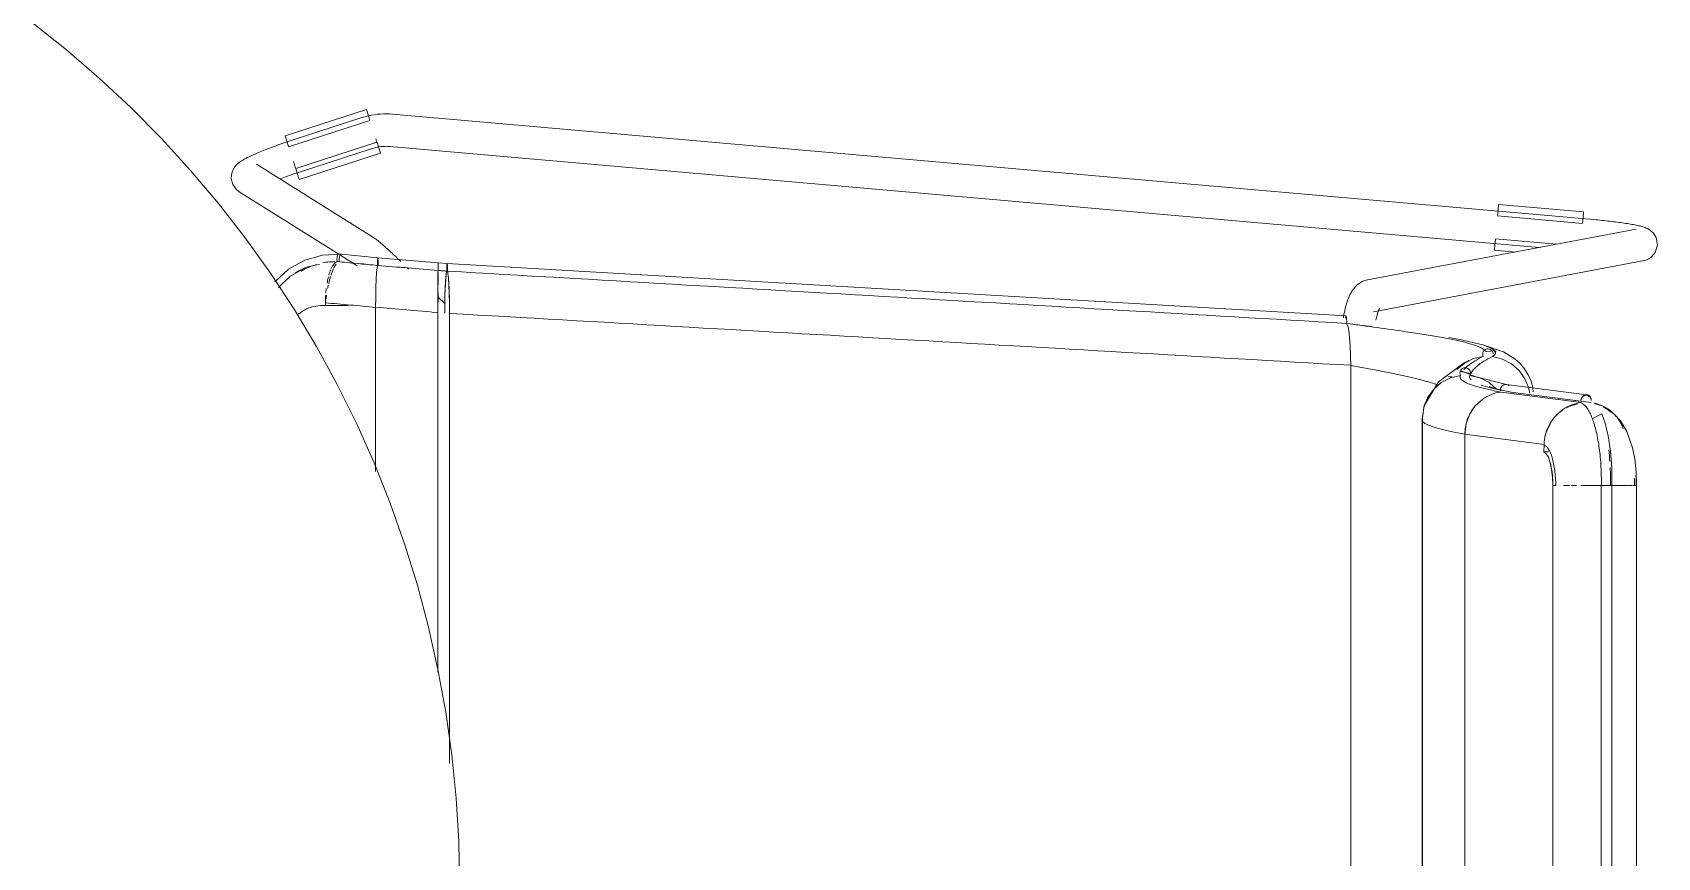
# Model space of a CAD drawing. Header units: millimetres. Extents: x 155927 to 317870, y -36033 to 97293.
# Drawn here: x 160394 to 160994, y 31218 to 31523 of the extents above; entities that cross this region are included whole.
import ezdxf

# ---------------------------------------------------------------- set-up
doc = ezdxf.new("R2010")
doc.units = ezdxf.units.MM
doc.header["$MEASUREMENT"] = 0
doc.layers.add('I-FURN', color=8, linetype='CONTINUOUS', lineweight=9)

msp = doc.modelspace()

# ---------------------------------------------------------------- linework, layer by layer
at = {"layer": 'I-FURN'}
for p, q in [((160406.17, 31516.33), (160393.64, 31526.28)), ((160418.3, 31505.89), (160406.17, 31516.33)), ((160430, 31494.98), (160418.3, 31505.89)), ((160441.25, 31483.61), (160430, 31494.98)), ((160486.91, 31484.61), (160516.92, 31494.3)), ((160517.52, 31491.93), (160516.42, 31491.65)), ((160516.92, 31494.3), (160517.55, 31492.35)), ((160518.64, 31492.17), (160517.52, 31491.93)), ((160517.55, 31492.35), (160518.18, 31490.38)), ((160519.77, 31492.37), (160518.64, 31492.17)), ((160520.9, 31492.52), (160519.77, 31492.37)), ((160522.04, 31492.62), (160520.9, 31492.52)), ((160523.18, 31492.68), (160522.04, 31492.62)), ((160524.32, 31492.7), (160523.18, 31492.68)), ((160525.46, 31492.67), (160524.32, 31492.7)), ((160526.6, 31492.59), (160525.46, 31492.67)), ((160969.92, 31453.64), (160526.6, 31492.59)), ((160488.21, 31480.57), (160518.22, 31490.26)), ((160515.28, 31491.3), (160488.46, 31482.59)), ((160515.32, 31491.32), (160515.28, 31491.3)), ((160516.42, 31491.65), (160515.32, 31491.32)), ((160452.03, 31471.79), (160441.25, 31483.61)), ((160479.54, 31479.42), (160480.2, 31479.67)), ((160480.2, 31479.67), (160480.86, 31479.92)), ((160480.86, 31479.92), (160481.54, 31480.18)), ((160481.54, 31480.18), (160482.23, 31480.43)), ((160482.23, 31480.43), (160482.93, 31480.69)), ((160482.93, 31480.69), (160483.63, 31480.94)), ((160483.63, 31480.94), (160484.35, 31481.2)), ((160484.35, 31481.2), (160485.07, 31481.45)), ((160485.07, 31481.45), (160485.8, 31481.7)), ((160485.8, 31481.7), (160486.53, 31481.95)), ((160486.53, 31481.95), (160487.27, 31482.2)), ((160487.54, 31482.66), (160486.91, 31484.61)), ((160487.27, 31482.2), (160488.01, 31482.44)), ((160488.18, 31480.69), (160487.54, 31482.66)), ((160488.01, 31482.44), (160488.46, 31482.59)), ((160520.83, 31482.19), (160490.82, 31472.5)), ((160492.17, 31471.18), (160518.99, 31479.89)), ((160518.99, 31479.89), (160519.62, 31480.08)), ((160519.62, 31480.08), (160520.26, 31480.25)), ((160520.26, 31480.25), (160520.91, 31480.39)), ((160520.42, 31483.45), (160520.79, 31482.29)), ((160520.86, 31482.07), (160521.5, 31480.1)), ((160520.91, 31480.39), (160521.56, 31480.5)), ((160521.5, 31480.1), (160522.13, 31478.15)), ((160521.56, 31480.5), (160522.22, 31480.59)), ((160522.22, 31480.59), (160522.88, 31480.65)), ((160522.88, 31480.65), (160523.54, 31480.69)), ((160523.54, 31480.69), (160524.2, 31480.7)), ((160524.2, 31480.7), (160524.86, 31480.68)), ((160524.86, 31480.68), (160525.53, 31480.64)), ((160525.53, 31480.64), (160525.55, 31480.63)), ((160525.55, 31480.63), (160949.9, 31443.35)), ((160468.27, 31473.05), (160468.79, 31473.68)), ((160468.79, 31473.68), (160469.25, 31474.14)), ((160469.25, 31474.14), (160469.68, 31474.51)), ((160469.68, 31474.51), (160470.08, 31474.83)), ((160470.08, 31474.83), (160470.47, 31475.1)), ((160470.47, 31475.1), (160470.86, 31475.36)), ((160470.86, 31475.36), (160471.25, 31475.6)), ((160471.25, 31475.6), (160471.65, 31475.84)), ((160471.65, 31475.84), (160472.06, 31476.07)), ((160472.06, 31476.07), (160472.49, 31476.3)), ((160472.49, 31476.3), (160472.93, 31476.52)), ((160472.93, 31476.52), (160473.38, 31476.75)), ((160473.38, 31476.75), (160473.86, 31476.99)), ((160473.86, 31476.99), (160474.35, 31477.22)), ((160474.35, 31477.22), (160474.86, 31477.45)), ((160474.86, 31477.45), (160475.39, 31477.69)), ((160475.39, 31477.69), (160475.93, 31477.93)), ((160475.93, 31477.93), (160476.49, 31478.17)), ((160519.9, 31446.79), (160476.31, 31474.1)), ((160476.49, 31478.17), (160477.07, 31478.42)), ((160477.07, 31478.42), (160477.67, 31478.67)), ((160477.67, 31478.67), (160478.28, 31478.91)), ((160478.28, 31478.91), (160478.9, 31479.17)), ((160478.9, 31479.17), (160479.54, 31479.42)), ((160489.99, 31475.08), (160490.79, 31472.6)), ((160492.12, 31468.46), (160522.13, 31478.15)), ((160462.34, 31459.55), (160452.03, 31471.79)), ((160467.01, 31468.78), (160467.18, 31470.76)), ((160467.59, 31466.56), (160467.01, 31468.78)), ((160467.18, 31470.76), (160467.7, 31472.14)), ((160467.7, 31472.14), (160468.27, 31473.05)), ((160485.2, 31468.73), (160485.82, 31468.97)), ((160485.82, 31468.97), (160486.46, 31469.2)), ((160486.46, 31469.2), (160487.1, 31469.44)), ((160487.1, 31469.44), (160487.76, 31469.67)), ((160487.76, 31469.67), (160488.43, 31469.91)), ((160488.43, 31469.91), (160489.1, 31470.14)), ((160489.1, 31470.14), (160489.78, 31470.38)), ((160489.78, 31470.38), (160490.46, 31470.61)), ((160490.46, 31470.61), (160491.15, 31470.84)), ((160491.49, 31470.41), (160490.86, 31472.38)), ((160491.15, 31470.84), (160491.84, 31471.07)), ((160492.12, 31468.46), (160491.49, 31470.41)), ((160491.84, 31471.07), (160492.17, 31471.18)), ((160468.82, 31464.82), (160467.59, 31466.56)), ((160468.82, 31464.82), (160469.94, 31463.93)), ((160469.94, 31463.93), (160506.71, 31440.9)), ((160472.15, 31446.91), (160462.34, 31459.55)), ((160934.54, 31455.1), (160934.72, 31457.17)), ((160934.72, 31457.17), (160934.9, 31459.21)), ((160934.9, 31459.21), (160966.31, 31456.45)), ((160966.31, 31456.45), (160966.13, 31454.41)), ((160985.77, 31450.16), (160886.48, 31431.34)), ((160934.53, 31454.98), (160965.94, 31452.22)), ((160966.13, 31454.41), (160965.95, 31452.35)), ((160970.08, 31453.62), (160969.92, 31453.64)), ((160970.83, 31453.56), (160970.08, 31453.62)), ((160971.58, 31453.49), (160970.83, 31453.56)), ((160972.33, 31453.41), (160971.58, 31453.49)), ((160973.07, 31453.34), (160972.33, 31453.41)), ((160973.81, 31453.26), (160973.07, 31453.34)), ((160974.54, 31453.19), (160973.81, 31453.26)), ((160975.27, 31453.11), (160974.54, 31453.19)), ((160975.99, 31453.03), (160975.27, 31453.11)), ((160976.7, 31452.94), (160975.99, 31453.03)), ((160977.4, 31452.86), (160976.7, 31452.94)), ((160978.08, 31452.77), (160977.4, 31452.86)), ((160978.76, 31452.69), (160978.08, 31452.77)), ((160979.42, 31452.6), (160978.76, 31452.69)), ((160980.07, 31452.51), (160979.42, 31452.6)), ((160980.71, 31452.42), (160980.07, 31452.51)), ((160981.33, 31452.33), (160980.71, 31452.42)), ((160981.93, 31452.24), (160981.33, 31452.33)), ((160982.52, 31452.15), (160981.93, 31452.24)), ((160983.08, 31452.05), (160982.52, 31452.15)), ((160983.64, 31451.96), (160983.08, 31452.05)), ((160984.17, 31451.87), (160983.64, 31451.96)), ((160984.68, 31451.77), (160984.17, 31451.87)), ((160985.18, 31451.68), (160984.68, 31451.77)), ((160985.66, 31451.58), (160985.18, 31451.68)), ((160986.12, 31451.49), (160985.66, 31451.58)), ((160986.56, 31451.39), (160986.12, 31451.49)), ((160986.99, 31451.29), (160986.56, 31451.39)), ((160987.4, 31451.18), (160986.99, 31451.29)), ((160987.8, 31451.07), (160987.4, 31451.18)), ((160988.2, 31450.96), (160987.8, 31451.07)), ((160988.59, 31450.83), (160988.2, 31450.96)), ((160989, 31450.69), (160988.59, 31450.83)), ((160989.42, 31450.52), (160989, 31450.69)), ((160989.9, 31450.31), (160989.42, 31450.52)), ((160990.46, 31450), (160989.9, 31450.31)), ((160991.16, 31449.53), (160990.46, 31450)), ((160481.45, 31433.89), (160472.15, 31446.91)), ((160519.9, 31446.79), (160520.22, 31446.58)), ((160520.22, 31446.58), (160520.48, 31446.4)), ((160520.48, 31446.4), (160520.71, 31446.22)), ((160520.71, 31446.22), (160520.93, 31446.05)), ((160520.93, 31446.05), (160521.15, 31445.87)), ((160521.15, 31445.87), (160521.38, 31445.68)), ((160521.38, 31445.68), (160521.62, 31445.48)), ((160521.62, 31445.48), (160521.87, 31445.26)), ((160521.87, 31445.26), (160522.14, 31445.03)), ((160522.14, 31445.03), (160522.42, 31444.79)), ((160522.42, 31444.79), (160522.72, 31444.53)), ((160522.72, 31444.53), (160523.02, 31444.26)), ((160523.02, 31444.26), (160523.35, 31443.97)), ((160523.35, 31443.97), (160523.68, 31443.67)), ((160523.68, 31443.67), (160524.03, 31443.36)), ((160933.42, 31442.3), (160933.6, 31444.35)), ((160933.6, 31444.35), (160933.78, 31446.41)), ((160956.27, 31444.56), (160933.79, 31446.53)), ((160992.07, 31448.67), (160991.16, 31449.53)), ((160993.11, 31447.02), (160992.07, 31448.67)), ((160992.76, 31441.51), (160993.6, 31444.26)), ((160993.6, 31444.26), (160993.11, 31447.02)), ((160494.14, 31438.68), (160488.13, 31435.29)), ((160500.66, 31440.56), (160494.14, 31438.68)), ((160507.56, 31440.84), (160500.66, 31440.56)), ((160506.67, 31440.97), (160521.16, 31439.55)), ((160507.08, 31440.66), (160513.52, 31436.62)), ((160521.07, 31438.61), (160521.06, 31438.15)), ((160521.06, 31438.15), (160521.07, 31438.6)), ((160521.06, 31438.15), (160521.06, 31437.66)), ((160521.06, 31437.66), (160521.06, 31438.15)), ((160521.06, 31437.66), (160521.06, 31437.17)), ((160521.09, 31438.99), (160521.07, 31438.61)), ((160521.07, 31438.6), (160521.09, 31438.99)), ((160521.11, 31439.29), (160521.09, 31438.99)), ((160521.09, 31438.99), (160521.11, 31439.28)), ((160521.14, 31439.48), (160521.11, 31439.29)), ((160521.16, 31439.55), (160521.14, 31439.48)), ((160521.14, 31439.47), (160521.16, 31439.54)), ((160521.19, 31439.48), (160521.16, 31439.55)), ((160521.16, 31439.54), (160543.36, 31437.72)), ((160521.16, 31439.54), (160521.19, 31439.48)), ((160521.21, 31439.29), (160521.19, 31439.48)), ((160521.19, 31439.48), (160521.21, 31439.29)), ((160521.23, 31439), (160521.21, 31439.29)), ((160521.21, 31439.29), (160521.23, 31439)), ((160521.26, 31438.17), (160521.25, 31438.62)), ((160521.25, 31438.62), (160521.26, 31438.16)), ((160521.27, 31437.68), (160521.26, 31438.17)), ((160521.26, 31438.16), (160521.27, 31437.67)), ((160521.26, 31437.18), (160521.27, 31437.68)), ((160521.27, 31437.67), (160521.26, 31437.18)), ((160524.03, 31443.36), (160524.4, 31443.03)), ((160524.4, 31443.03), (160524.78, 31442.68)), ((160524.78, 31442.68), (160525.17, 31442.33)), ((160525.17, 31442.33), (160525.57, 31441.96)), ((160525.57, 31441.96), (160525.98, 31441.58)), ((160525.98, 31441.58), (160526.41, 31441.19)), ((160526.41, 31441.19), (160526.84, 31440.78)), ((160526.84, 31440.78), (160527.29, 31440.37)), ((160527.29, 31440.37), (160527.74, 31439.95)), ((160527.74, 31439.95), (160528.2, 31439.52)), ((160528.2, 31439.52), (160528.67, 31439.07)), ((160528.67, 31439.07), (160529.15, 31438.63)), ((160529.15, 31438.63), (160529.63, 31438.17)), ((160543.37, 31437.65), (160543.36, 31437.72)), ((160543.36, 31437.72), (160543.36, 31437.65)), ((160546.72, 31437.45), (160543.36, 31437.71)), ((160543.36, 31437.65), (160543.36, 31437.71)), ((160543.36, 31437.71), (160543.37, 31437.65)), ((160888.71, 31419.55), (160988, 31438.37)), ((160933.42, 31442.3), (160941.31, 31441.61)), ((160988.42, 31438.46), (160988, 31438.37)), ((160988.94, 31438.59), (160988.42, 31438.46)), ((160989.56, 31438.81), (160988.94, 31438.59)), ((160990.36, 31439.18), (160989.56, 31438.81)), ((160991.44, 31439.93), (160990.36, 31439.18)), ((160992.76, 31441.51), (160991.44, 31439.93)), ((160490.21, 31420.51), (160481.45, 31433.89)), ((160488.13, 31435.29), (160483.13, 31430.69)), ((160488.71, 31432.61), (160484.49, 31428.58)), ((160494.54, 31435.98), (160488.71, 31432.61)), ((160520.55, 31431.63), (160520.7, 31434.07)), ((160520.7, 31434.07), (160520.55, 31431.59)), ((160520.7, 31434.09), (160520.88, 31435.8)), ((160520.88, 31435.8), (160520.7, 31434.07)), ((160520.88, 31435.81), (160521.07, 31436.69)), ((160521.07, 31436.69), (160520.88, 31435.8)), ((160521.06, 31437.16), (160521.06, 31437.66)), ((160521.06, 31437.17), (160521.07, 31436.69)), ((160521.07, 31436.69), (160521.06, 31437.16)), ((160521.26, 31436.71), (160521.26, 31437.18)), ((160521.26, 31437.18), (160521.26, 31436.71)), ((160532.12, 31435.81), (160532.63, 31435.33)), ((160543.32, 31429.74), (160543.33, 31432.24)), ((160543.33, 31432.24), (160543.32, 31429.74)), ((160543.33, 31432.25), (160543.34, 31433.99)), ((160543.34, 31433.99), (160543.33, 31432.24)), ((160543.34, 31433.99), (160543.36, 31434.88)), ((160543.36, 31434.88), (160543.34, 31433.99)), ((160543.36, 31437.46), (160543.36, 31437.65)), ((160543.36, 31437.65), (160543.36, 31437.46)), ((160543.36, 31437.17), (160543.36, 31437.46)), ((160543.36, 31437.46), (160543.36, 31437.17)), ((160543.36, 31436.78), (160543.36, 31437.17)), ((160543.36, 31437.17), (160543.36, 31436.79)), ((160543.36, 31436.79), (160543.36, 31436.34)), ((160543.36, 31436.33), (160543.36, 31436.78)), ((160543.36, 31436.34), (160543.36, 31435.85)), ((160543.36, 31435.84), (160543.36, 31436.33)), ((160543.36, 31435.85), (160543.36, 31435.35)), ((160543.36, 31435.35), (160543.36, 31435.84)), ((160543.36, 31434.88), (160543.36, 31435.35)), ((160543.36, 31435.35), (160543.36, 31434.88)), ((160543.37, 31437.65), (160543.37, 31437.46)), ((160543.37, 31437.46), (160543.37, 31437.65)), ((160543.37, 31437.46), (160543.37, 31437.16)), ((160543.37, 31437.17), (160543.37, 31437.46)), ((160543.37, 31436.78), (160543.37, 31437.17)), ((160543.37, 31437.16), (160543.37, 31436.78)), ((160543.37, 31436.78), (160543.37, 31436.33)), ((160543.37, 31436.33), (160543.37, 31436.78)), ((160543.37, 31436.33), (160543.37, 31435.84)), ((160543.37, 31435.84), (160543.37, 31436.33)), ((160543.37, 31435.84), (160543.37, 31435.34)), ((160543.37, 31435.34), (160543.37, 31435.84)), ((160543.37, 31435.34), (160543.37, 31434.87)), ((160543.37, 31434.87), (160543.37, 31435.34)), ((160543.4, 31432.23), (160543.39, 31433.98)), ((160543.39, 31433.97), (160543.4, 31432.22)), ((160543.41, 31429.73), (160543.4, 31432.23)), ((160543.4, 31432.22), (160543.41, 31429.72)), ((160546.22, 31431.95), (160546.06, 31429.45)), ((160546.41, 31433.7), (160546.22, 31431.95)), ((160546.62, 31434.6), (160546.41, 31433.7)), ((160546.62, 31436.06), (160546.61, 31435.56)), ((160546.61, 31435.56), (160546.61, 31435.07)), ((160546.61, 31435.07), (160546.62, 31434.6)), ((160546.63, 31436.51), (160546.62, 31436.06)), ((160546.65, 31436.89), (160546.63, 31436.51)), ((160546.67, 31437.18), (160546.65, 31436.89)), ((160546.69, 31437.37), (160546.67, 31437.18)), ((160546.72, 31437.44), (160546.69, 31437.37)), ((160546.72, 31437.44), (160878.63, 31418.15)), ((160546.75, 31437.38), (160546.72, 31437.44)), ((160546.78, 31437.19), (160546.75, 31437.38)), ((160546.8, 31436.9), (160546.78, 31437.19)), ((160546.82, 31436.51), (160546.8, 31436.9)), ((160546.83, 31436.06), (160546.82, 31436.51)), ((160546.82, 31434.61), (160546.83, 31435.08)), ((160547.03, 31433.72), (160546.82, 31434.61)), ((160546.83, 31435.57), (160546.83, 31436.06)), ((160546.83, 31435.08), (160546.83, 31435.57)), ((160547.23, 31431.97), (160547.03, 31433.72)), ((160547.39, 31429.47), (160547.23, 31431.97)), ((160520.36, 31425.05), (160520.43, 31428.56)), ((160520.43, 31428.49), (160520.36, 31425.06)), ((160520.55, 31431.59), (160520.43, 31428.49)), ((160520.43, 31428.56), (160520.55, 31431.59)), ((160543.3, 31423.04), (160543.31, 31426.61)), ((160543.31, 31426.61), (160543.3, 31423.04)), ((160543.31, 31426.61), (160543.32, 31429.74)), ((160543.32, 31429.74), (160543.31, 31426.61)), ((160543.42, 31426.6), (160543.43, 31423.04)), ((160543.43, 31423.04), (160543.42, 31426.6)), ((160545.93, 31426.33), (160545.86, 31422.78)), ((160546.06, 31429.45), (160545.93, 31426.33)), ((160547.51, 31426.34), (160547.39, 31429.47)), ((160547.59, 31422.77), (160547.51, 31426.34)), ((160880.18, 31426.1), (160879.9, 31425.55)), ((160880.47, 31426.63), (160880.18, 31426.1)), ((160880.79, 31427.17), (160880.47, 31426.63)), ((160881.15, 31427.71), (160880.79, 31427.17)), ((160881.55, 31428.24), (160881.15, 31427.71)), ((160882, 31428.77), (160881.55, 31428.24)), ((160882.52, 31429.29), (160882, 31428.77)), ((160883.12, 31429.8), (160882.52, 31429.29)), ((160883.81, 31430.29), (160883.12, 31429.8)), ((160884.6, 31430.72), (160883.81, 31430.29)), ((160885.49, 31431.09), (160884.6, 31430.72)), ((160886.48, 31431.34), (160885.49, 31431.09)), ((160498.44, 31406.79), (160490.21, 31420.51)), ((160510.29, 31421.9), (160500.54, 31421.9)), ((160501.78, 31421.85), (160501.78, 31422.89)), ((160520.36, 31424.96), (160520.33, 31421.2)), ((160520.33, 31421.32), (160520.36, 31424.96)), ((160520.33, 31421.2), (160520.33, 31360.64)), ((160520.33, 31360.64), (160520.33, 31421.2)), ((160543.3, 31419.25), (160543.3, 31423.04)), ((160543.3, 31423.04), (160543.3, 31419.25)), ((160545.98, 31422.48), (160543.31, 31425.05)), ((160545.86, 31422.78), (160545.83, 31419.1)), ((160547.62, 31418.99), (160547.59, 31422.77)), ((160878.13, 31420.09), (160877.98, 31419.42)), ((160878.28, 31420.75), (160878.13, 31420.09)), ((160878.44, 31421.39), (160878.28, 31420.75)), ((160878.61, 31422.02), (160878.44, 31421.39)), ((160878.8, 31422.64), (160878.61, 31422.02)), ((160878.99, 31423.24), (160878.8, 31422.64)), ((160879.2, 31423.83), (160878.99, 31423.24)), ((160879.42, 31424.41), (160879.2, 31423.83)), ((160879.65, 31424.98), (160879.42, 31424.41)), ((160879.9, 31425.55), (160879.65, 31424.98)), ((160890.48, 31419.74), (160890.37, 31419.44)), ((160890.58, 31420.01), (160890.48, 31419.74)), ((160890.67, 31420.24), (160890.58, 31420.01)), ((160890.76, 31420.44), (160890.67, 31420.24)), ((160890.84, 31420.59), (160890.76, 31420.44)), ((160890.88, 31420.68), (160890.84, 31420.59)), ((160890.93, 31420.75), (160890.88, 31420.68)), ((160890.94, 31420.77), (160890.93, 31420.75)), ((160543.3, 31286.42), (160543.3, 31419.25)), ((160543.3, 31419.25), (160543.3, 31286.42)), ((160547.62, 31252.72), (160547.62, 31418.99)), ((160547.62, 31418.99), (160547.62, 31252.72)), ((160877.72, 31418.05), (160877.61, 31417.34)), ((160877.85, 31418.74), (160877.72, 31418.05)), ((160877.98, 31419.42), (160877.85, 31418.74)), ((160878.45, 31417.24), (160878.48, 31417.62)), ((160878.48, 31417.61), (160878.45, 31417.23)), ((160878.48, 31417.62), (160878.53, 31417.91)), ((160878.53, 31417.9), (160878.48, 31417.61)), ((160878.63, 31418.15), (160878.58, 31418.09)), ((160878.58, 31418.09), (160878.63, 31418.15)), ((160878.78, 31417.59), (160878.74, 31417.89)), ((160878.74, 31417.89), (160878.78, 31417.59)), ((160878.81, 31417.2), (160878.78, 31417.59)), ((160878.78, 31417.59), (160878.81, 31417.21)), ((160878.81, 31417.21), (160878.83, 31416.75)), ((160878.83, 31416.75), (160878.81, 31417.2)), ((160878.82, 31415.29), (160878.84, 31415.76)), ((160878.84, 31415.76), (160878.82, 31415.29)), ((160878.82, 31415.29), (160879.22, 31414.38)), ((160879.22, 31414.38), (160878.82, 31415.29)), ((160878.84, 31416.25), (160878.83, 31416.75)), ((160878.83, 31416.75), (160878.84, 31416.26)), ((160878.84, 31416.26), (160878.84, 31415.76)), ((160878.84, 31415.76), (160878.84, 31416.25)), ((160879.22, 31414.38), (160879.59, 31412.65)), ((160879.59, 31412.64), (160879.22, 31414.38)), ((160889.74, 31417.01), (160889.64, 31416.51)), ((160889.84, 31417.48), (160889.74, 31417.01)), ((160889.94, 31417.92), (160889.84, 31417.48)), ((160890.05, 31418.34), (160889.94, 31417.92)), ((160890.16, 31418.74), (160890.05, 31418.34)), ((160890.26, 31419.1), (160890.16, 31418.74)), ((160890.37, 31419.44), (160890.26, 31419.1)), ((160879.59, 31412.64), (160879.9, 31410.18)), ((160879.9, 31410.14), (160879.59, 31412.64)), ((160879.9, 31410.15), (160880.14, 31407.09)), ((160880.14, 31407.04), (160879.9, 31410.14)), ((160920.61, 31409.31), (160916.55, 31410.05)), ((160929.13, 31407.42), (160920.61, 31409.31)), ((160506.11, 31392.75), (160498.44, 31406.79)), ((160880.14, 31407.04), (160880.29, 31403.57)), ((160880.29, 31403.5), (160880.14, 31407.04)), ((160880.29, 31403.51), (160880.35, 31399.81)), ((160880.35, 31399.74), (160880.29, 31403.5)), ((160925.62, 31402.31), (160922.29, 31400.67)), ((160922.3, 31400.66), (160925.62, 31402.3)), ((160925.62, 31402.3), (160929.23, 31403.09)), ((160929.23, 31403.09), (160925.62, 31402.31)), ((160929.14, 31404.56), (160929.05, 31404.06)), ((160929.05, 31404.06), (160929.14, 31404.55)), ((160929.08, 31403.56), (160929.05, 31404.06)), ((160929.05, 31404.06), (160929.08, 31403.56)), ((160929.23, 31403.09), (160929.08, 31403.56)), ((160929.08, 31403.56), (160929.23, 31403.09)), ((160936.76, 31404.75), (160929.13, 31407.42)), ((160929.35, 31405.01), (160929.14, 31404.56)), ((160929.14, 31404.55), (160929.35, 31405)), ((160929.67, 31405.39), (160929.35, 31405.01)), ((160929.35, 31405), (160929.67, 31405.38)), ((160929.67, 31405.38), (160930.07, 31405.67)), ((160930.07, 31405.67), (160929.67, 31405.39)), ((160930.53, 31405.86), (160930.07, 31405.67)), ((160930.07, 31405.67), (160930.53, 31405.85)), ((160933.96, 31405.11), (160930.11, 31404.92)), ((160931.02, 31405.92), (160930.53, 31405.86)), ((160930.53, 31405.85), (160931.02, 31405.91)), ((160931.5, 31405.84), (160931.02, 31405.92)), ((160931.02, 31405.91), (160931.5, 31405.84)), ((160931.5, 31405.84), (160931.95, 31405.64)), ((160931.95, 31405.65), (160931.5, 31405.84)), ((160932.35, 31405.35), (160931.95, 31405.65)), ((160931.95, 31405.64), (160932.35, 31405.34)), ((160932.66, 31404.96), (160932.35, 31405.35)), ((160932.35, 31405.34), (160932.65, 31404.96)), ((160932.65, 31404.96), (160932.85, 31404.5)), ((160932.85, 31404.5), (160932.66, 31404.96)), ((160932.88, 31403.51), (160932.72, 31403.04)), ((160932.72, 31403.04), (160932.88, 31403.51)), ((160936.35, 31402.14), (160932.72, 31403.04)), ((160932.85, 31404.5), (160932.92, 31404.01)), ((160932.93, 31404.01), (160932.85, 31404.5)), ((160933.64, 31403.95), (160933.96, 31405.11)), ((160939.67, 31400.4), (160936.35, 31402.14)), ((160940.87, 31402.24), (160936.76, 31404.75)), ((160942.84, 31400.51), (160940.87, 31402.24)), ((160880.35, 31016.34), (160880.35, 31399.74)), ((160880.35, 31399.74), (160880.35, 31016.34)), ((160912.68, 31393.73), (160922.22, 31400.72)), ((160920.84, 31396.08), (160917.13, 31395.19)), ((160922.29, 31400.67), (160919.46, 31398.26)), ((160919.46, 31398.26), (160922.29, 31400.65)), ((160920.64, 31397.05), (160920.73, 31397.54)), ((160920.72, 31397.54), (160920.64, 31397.05)), ((160920.68, 31396.55), (160920.64, 31397.05)), ((160920.64, 31397.05), (160920.68, 31396.55)), ((160920.84, 31396.08), (160920.68, 31396.55)), ((160920.68, 31396.55), (160920.84, 31396.08)), ((160920.93, 31397.99), (160920.72, 31397.54)), ((160920.73, 31397.54), (160920.93, 31397.99)), ((160924.63, 31396.76), (160920.74, 31397.59)), ((160926.2, 31395.72), (160920.87, 31397.89)), ((160920.93, 31397.99), (160921.24, 31398.37)), ((160921.24, 31398.37), (160920.93, 31397.99)), ((160921.64, 31398.67), (160921.24, 31398.37)), ((160921.24, 31398.37), (160921.64, 31398.66)), ((160922.1, 31398.86), (160921.64, 31398.67)), ((160921.64, 31398.66), (160922.11, 31398.85)), ((160922.6, 31398.92), (160922.1, 31398.86)), ((160922.11, 31398.85), (160922.6, 31398.92)), ((160922.22, 31400.72), (160923.97, 31401.61)), ((160922.6, 31398.92), (160923.09, 31398.85)), ((160923.09, 31398.86), (160922.6, 31398.92)), ((160923.55, 31398.67), (160923.09, 31398.86)), ((160923.09, 31398.85), (160923.55, 31398.66)), ((160923.95, 31398.37), (160923.55, 31398.67)), ((160923.55, 31398.66), (160923.95, 31398.37)), ((160923.95, 31398.37), (160924.26, 31397.99)), ((160924.27, 31397.99), (160923.95, 31398.37)), ((160924.26, 31397.99), (160924.46, 31397.54)), ((160924.47, 31397.54), (160924.27, 31397.99)), ((160924.51, 31396.55), (160924.35, 31396.08)), ((160924.35, 31396.08), (160924.51, 31396.55)), ((160928.06, 31395.19), (160924.35, 31396.08)), ((160924.46, 31397.54), (160924.55, 31397.05)), ((160924.55, 31397.05), (160924.47, 31397.54)), ((160924.55, 31397.05), (160924.51, 31396.55)), ((160924.51, 31396.55), (160924.55, 31397.05)), ((160937.81, 31392.76), (160926.2, 31395.72)), ((160942.49, 31397.91), (160939.67, 31400.4)), ((160944.67, 31394.83), (160942.49, 31397.91)), ((160944.52, 31398.53), (160942.84, 31400.51)), ((160945.9, 31396.33), (160944.52, 31398.53)), ((160946.92, 31393.96), (160945.9, 31396.33)), ((160513.21, 31378.41), (160506.11, 31392.75)), ((160907.57, 31385.08), (160912.68, 31393.73)), ((160910.86, 31390.93), (160908.69, 31387.79)), ((160908.7, 31387.79), (160910.87, 31390.92)), ((160913.73, 31393.43), (160910.86, 31390.93)), ((160910.87, 31390.92), (160913.74, 31393.43)), ((160917.13, 31395.19), (160913.73, 31393.43)), ((160913.74, 31393.43), (160917.13, 31395.18)), ((160931.46, 31393.43), (160928.06, 31395.19)), ((160931.43, 31391.93), (160933.86, 31391.17)), ((160934.33, 31390.93), (160931.46, 31393.43)), ((160933.86, 31391.17), (160940.15, 31389.8)), ((160935.71, 31391.4), (160935.63, 31390.91)), ((160935.63, 31390.91), (160935.67, 31390.41)), ((160935.9, 31391.85), (160935.71, 31391.4)), ((160965.53, 31386.1), (160935.83, 31389.94)), ((160936.21, 31392.23), (160935.9, 31391.85)), ((160936.59, 31392.53), (160936.21, 31392.23)), ((160937.03, 31392.72), (160936.59, 31392.53)), ((160937.5, 31392.78), (160937.03, 31392.72)), ((160937.97, 31392.72), (160937.5, 31392.78)), ((160967.51, 31388.92), (160937.73, 31392.77)), ((160938.41, 31392.53), (160937.97, 31392.72)), ((160938.8, 31392.24), (160938.41, 31392.53)), ((160969.07, 31386.07), (160939.37, 31389.92)), ((160946.07, 31391.32), (160944.67, 31394.83)), ((160946.06, 31391.31), (160946.43, 31389.57)), ((160946.44, 31389.58), (160946.07, 31391.32)), ((160947.58, 31391.46), (160946.92, 31393.96)), ((160947.73, 31390.04), (160947.58, 31391.46)), ((160906.7, 31379.89), (160907.5, 31384.93)), ((160906.85, 31380.43), (160907.33, 31384.22)), ((160907.32, 31384.22), (160906.85, 31380.43)), ((160908.69, 31387.79), (160907.32, 31384.22)), ((160907.33, 31384.22), (160908.7, 31387.79)), ((160907.5, 31384.93), (160908.87, 31388.1)), ((160926.32, 31384.82), (160924.24, 31381.71)), ((160929.06, 31387.31), (160926.32, 31384.82)), ((160965.54, 31386.53), (160963.1, 31386.85)), ((160973.7, 31384.43), (160973.5, 31384.53)), ((160977.6, 31381.76), (160973.7, 31384.43)), ((160519.74, 31363.8), (160513.21, 31378.41)), ((160906.7, 31379.89), (160906.7, 31075.09)), ((160906.85, 31035.64), (160906.85, 31380.43)), ((160906.85, 31380.43), (160906.85, 31035.64)), ((160922.93, 31378.16), (160922.45, 31374.39)), ((160924.24, 31381.71), (160922.93, 31378.16)), ((160973.09, 31381.89), (160969.55, 31380.13)), ((160974.26, 31378.44), (160973.09, 31381.89)), ((160975.35, 31373.75), (160974.26, 31378.44)), ((160979.89, 31379.28), (160977.6, 31381.76)), ((160982.28, 31375.4), (160979.89, 31379.28)), ((160922.45, 31374.39), (160951.73, 31370.53)), ((160922.45, 31041.68), (160922.45, 31374.39)), ((160922.45, 31374.39), (160922.45, 31041.68)), ((160976.2, 31368.13), (160975.35, 31373.75)), ((160984.41, 31369.35), (160982.28, 31375.4)), ((160951.73, 31370.53), (160951.66, 31367.82)), ((160953.32, 31367.82), (160951.66, 31367.82)), ((160951.66, 31367.82), (160952.52, 31367.18)), ((160952.52, 31367.18), (160953.31, 31365.83)), ((160953.31, 31365.83), (160953.98, 31363.84)), ((160976.69, 31362), (160976.2, 31368.13)), ((160985.2, 31365.31), (160984.41, 31369.35)), ((160525.67, 31348.95), (160519.74, 31363.8)), ((160953.98, 31363.84), (160954.49, 31361.35)), ((160954.49, 31361.35), (160954.81, 31358.5)), ((160976.78, 31355.46), (160976.69, 31362)), ((160985.71, 31360.49), (160985.2, 31365.31)), ((160985.82, 31355.46), (160985.71, 31360.49)), ((160954.81, 31358.5), (160954.92, 31355.46)), ((160954.92, 31355.46), (160954.92, 31060.61)), ((160954.98, 31060.61), (160954.98, 31355.46)), ((160958.83, 31355.46), (160961.29, 31355.46)), ((160961.81, 31355.46), (160963.65, 31355.46)), ((160965.28, 31355.46), (160968.84, 31355.46)), ((160972.85, 31355.46), (160969.03, 31355.46)), ((160969.03, 31355.46), (160972.85, 31355.46)), ((160972.82, 31355.46), (160972.82, 31060.61)), ((160972.93, 31355.46), (160976.78, 31355.46)), ((160973.15, 31355.46), (160972.93, 31355.46)), ((160973.48, 31355.46), (160973.15, 31355.46)), ((160973.9, 31355.46), (160973.48, 31355.46)), ((160974.37, 31355.46), (160973.9, 31355.46)), ((160974.87, 31355.46), (160974.37, 31355.46)), ((160975.37, 31355.46), (160974.87, 31355.46)), ((160975.82, 31355.46), (160975.37, 31355.46)), ((160976.21, 31355.46), (160975.82, 31355.46)), ((160976.51, 31355.46), (160976.21, 31355.46)), ((160976.71, 31355.46), (160976.51, 31355.46)), ((160979.56, 31355.46), (160976.54, 31355.46)), ((160976.54, 31355.46), (160979.55, 31355.46)), ((160976.78, 31355.46), (160976.71, 31355.46)), ((160976.78, 31060.61), (160976.78, 31355.46)), ((160979.72, 31355.46), (160982.3, 31355.46)), ((160982.57, 31355.46), (160984.33, 31355.46)), ((160985.46, 31355.46), (160984.56, 31355.46)), ((160985.41, 31355.46), (160985.8, 31355.46)), ((160985.82, 31355.46), (160985.65, 31355.46)), ((160985.82, 31060.61), (160985.82, 31355.46)), ((160531.01, 31333.86), (160525.67, 31348.95)), ((160535.73, 31318.58), (160531.01, 31333.86)), ((160539.85, 31303.12), (160535.73, 31318.58)), ((160543.34, 31287.5), (160539.85, 31303.12)), ((160546.2, 31271.76), (160543.34, 31287.5)), ((160548.44, 31255.92), (160546.2, 31271.76)), ((160550.03, 31240), (160548.44, 31255.92)), ((160550.99, 31224.03), (160550.03, 31240)), ((160551.31, 31208.04), (160550.99, 31224.03))]:
    msp.add_line(p, q, dxfattribs=at)
for centre, major_axis, ratio, start_param, end_param in [((160937.52, 31374.26), (0, -15.78), 0.955139, 3.254129, 3.495629), ((160937.5, 31390.82), (0, -1.96), 0.955139, 2.379629, 4.923331), ((160937.52, 31374.26), (0, -15.78), 0.955139, 3.737469, 4.704147), ((160937.52, 31374.26), (0, -15.78), 0.955139, 3.495799, 3.737346), ((160970.07, 31355.46), (15.75, 0), 0.000004, 2.669107, 2.851347), ((160981.54, 31355.46), (0, 12.4), 0.287441, 4.712389, 4.932602)]:
    msp.add_ellipse(centre, major_axis=major_axis, ratio=ratio, start_param=start_param, end_param=end_param, dxfattribs=at)
for points in [[(160500.83, 31437.79), (160502.07, 31437.98), (160503.32, 31438.01), (160504.59, 31438.02)], [(160505.28, 31438.09), (160504.38, 31438.07), (160503.49, 31438.01), (160502.59, 31437.91)], [(160506.11, 31438.13), (160508.56, 31437.89), (160513.51, 31437.41), (160518.54, 31436.93), (160521.07, 31436.69)], [(160507.42, 31440.78), (160507.37, 31440.74), (160507.28, 31440.62), (160507.15, 31440.32), (160507.03, 31439.94), (160506.94, 31439.48), (160506.87, 31438.99), (160506.84, 31438.49), (160506.84, 31438.18), (160506.85, 31438.03)], [(160502.38, 31430.1), (160502.53, 31430.94), (160502.69, 31431.75), (160502.88, 31432.48)], [(160503.7, 31432.68), (160503.44, 31431.87), (160503.22, 31431), (160503, 31430.08)], [(160503.06, 31433.15), (160503.27, 31433.88), (160503.5, 31434.52), (160503.75, 31435.11)], [(160504.69, 31435.3), (160504.39, 31434.67), (160504.11, 31433.92), (160503.85, 31433.1)], [(160505.76, 31437.12), (160505.44, 31436.71), (160505.11, 31436.19), (160504.8, 31435.55)], [(160514.17, 31437.41), (160516.46, 31437.18), (160518.76, 31436.95), (160521.07, 31436.73)], [(160543.36, 31434.88), (160539.64, 31435.18), (160532.2, 31435.78), (160524.78, 31436.39), (160521.07, 31436.69)], [(160543.36, 31434.88), (160543.93, 31434.83), (160545.09, 31434.74), (160546.24, 31434.65), (160546.82, 31434.61)], [(160543.37, 31434.87), (160543.91, 31434.83), (160545, 31434.74), (160546.08, 31434.65), (160546.62, 31434.6)], [(160546.62, 31434.6), (160546.61, 31435.19), (160546.61, 31436.7), (160546.68, 31437.44), (160546.72, 31437.45)], [(160878.82, 31415.29), (160823.58, 31418.51), (160712.99, 31424.95), (160602.23, 31431.39), (160546.82, 31434.61)], [(160501.78, 31422.89), (160501.79, 31423.84), (160501.82, 31424.77), (160501.88, 31425.67)], [(160501.95, 31426.61), (160501.99, 31427.14), (160502.05, 31427.66), (160502.11, 31428.18)], [(160502.2, 31425.73), (160502.13, 31425.26), (160502.08, 31424.79), (160502.03, 31424.31)], [(160502.85, 31429.42), (160502.76, 31429.01), (160502.67, 31428.6), (160502.59, 31428.18)], [(160500.26, 31421.9), (160500.77, 31421.91), (160501.27, 31421.89), (160501.78, 31421.85)], [(160501.78, 31422.89), (160504.81, 31422.63), (160510.95, 31422.09), (160517.2, 31421.5), (160520.33, 31421.2)], [(160520.33, 31421.32), (160524.15, 31420.97), (160527.98, 31420.63), (160531.81, 31420.28)], [(160531.81, 31420.28), (160535.64, 31419.94), (160539.47, 31419.6), (160543.3, 31419.25)], [(160547.62, 31418.99), (160603.14, 31415.79), (160658.67, 31412.6), (160714.11, 31409.4)], [(160878.83, 31415.27), (160881.96, 31414.88), (160885.12, 31414.48), (160888.23, 31414.09)], [(160714.11, 31409.4), (160769.57, 31406.21), (160824.99, 31403.01), (160880.35, 31399.81)], [(160916.38, 31395.69), (160916.85, 31395.63), (160917.32, 31395.58), (160917.78, 31395.52)], [(160920.84, 31396.08), (160920.29, 31395.06), (160922.26, 31393.01), (160930.32, 31390.96), (160935.83, 31389.94)], [(160924.35, 31396.08), (160924.06, 31395.53), (160924.2, 31394.99), (160924.77, 31394.44)], [(160928.5, 31392.54), (160930.4, 31391.88), (160933.2, 31391.23), (160936.25, 31390.57)], [(160965.53, 31386.1), (160964.29, 31385.95), (160961.91, 31385.37), (160958.57, 31383.6), (160955.73, 31381.07), (160953.54, 31377.93), (160952.13, 31374.33), (160951.77, 31371.83), (160951.73, 31370.53)], [(160960.02, 31384.11), (160961.27, 31384.81), (160962.64, 31385.21), (160964.02, 31385.55)], [(160965.52, 31385.89), (160966.25, 31385.54), (160967.65, 31384.23), (160968.92, 31381.76), (160969.49, 31380.3)], [(160970.4, 31385.63), (160971.08, 31385.47), (160971.76, 31385.27), (160972.42, 31385.02)], [(160906.85, 31380.43), (160906.75, 31380.25), (160906.7, 31380.07), (160906.7, 31379.89)], [(160906.7, 31379.89), (160906.7, 31379.06), (160907.2, 31378.24), (160909.92, 31377.41)], [(160910.09, 31377.35), (160912.71, 31376.36), (160916.85, 31375.38), (160922.45, 31374.39)], [(160951.74, 31370.29), (160952.3, 31370.16), (160953.4, 31369.21), (160954.79, 31365.89), (160955.75, 31361.09), (160956.01, 31357.36), (160956.04, 31355.46)], [(160975.57, 31368.62), (160975.75, 31367.2), (160975.92, 31365.75), (160976.02, 31364.28)], [(160954.97, 31356.3), (160954.91, 31359.08), (160954.55, 31361.62), (160954.03, 31363.84)], [(160976.14, 31362.06), (160976.25, 31359.88), (160976.29, 31357.68), (160976.25, 31355.46)], [(160985.61, 31359.14), (160985.69, 31357.95), (160985.73, 31356.71), (160985.73, 31355.46)]]:
    msp.add_open_spline(points, degree=3, dxfattribs=at)
for points, knots in [([(160503.96, 31435.61), (160504.28, 31436.29), (160504.98, 31437.42), (160505.72, 31437.98), (160506.11, 31438.13)], [0.6690305, 0.6690305, 0.6690305, 0.6690305, 0.8333333, 1, 1, 1, 1]), ([(160506.11, 31438.13), (160506.09, 31438.27), (160506.06, 31438.56), (160506.05, 31438.98), (160506.06, 31439.35), (160506.08, 31439.65), (160506.11, 31439.92), (160506.16, 31440.17), (160506.23, 31440.39), (160506.29, 31440.59), (160506.39, 31440.78), (160506.48, 31440.88), (160506.52, 31440.92)], [0, 0, 0, 0, 0.0555556, 0.1111111, 0.1666667, 0.1944444, 0.2222222, 0.2777778, 0.3055556, 0.3333333, 0.3888889, 0.4444444, 0.4444444, 0.4444444, 0.4444444]), ([(160490.65, 31433.92), (160491.54, 31434.49), (160494.37, 31436.16), (160497.47, 31436.77), (160499.61, 31437.05)], [0.591443, 0.591443, 0.591443, 0.591443, 0.6666667, 0.8236682, 0.8236682, 0.8236682, 0.8236682]), ([(160498.51, 31437.05), (160497.16, 31436.66), (160495.2, 31435.93), (160493.38, 31434.92), (160492.8, 31434.57)], [0.2297626, 0.2297626, 0.2297626, 0.2297626, 0.3333333, 0.3824546, 0.3824546, 0.3824546, 0.3824546]), ([(160543.37, 31434.87), (160539.68, 31435.18), (160534.34, 31435.62), (160529.01, 31436.06), (160527.37, 31436.2)], [0, 0, 0, 0, 0.5, 0.7233886, 0.7233886, 0.7233886, 0.7233886]), ([(160545.83, 31419.1), (160545.83, 31421.61), (160545.89, 31425.38), (160546.05, 31429.57), (160546.27, 31432.92), (160546.48, 31434.31), (160546.62, 31434.6)], [-0.996036, -0.996036, -0.996036, -0.996036, -0.6666667, -0.5, -0.3333333, 0, 0, 0, 0]), ([(160546.72, 31437.45), (160546.74, 31437.44), (160546.77, 31437.31), (160546.8, 31436.92), (160546.82, 31436.53), (160546.83, 31436.07), (160546.83, 31435.58), (160546.83, 31435.07), (160546.83, 31434.76), (160546.82, 31434.61)], [-0.498493, -0.498493, -0.498493, -0.498493, -0.375, -0.3125, -0.25, -0.1875, -0.125, -0.0625, 0, 0, 0, 0]), ([(160546.82, 31434.61), (160546.97, 31434.33), (160547.18, 31432.94), (160547.4, 31429.58), (160547.52, 31426.42), (160547.6, 31422.81), (160547.62, 31420.26), (160547.62, 31418.99)], [-1, -1, -1, -1, -0.666667, -0.5, -0.333333, -0.166667, 0, 0, 0, 0]), ([(160491.89, 31418.74), (160492.79, 31419.5), (160495.79, 31421.43), (160499.4, 31422.06), (160501.78, 31421.85)], [0.5, 0.5, 0.5, 0.5, 0.6666667, 1, 1, 1, 1]), ([(160878.82, 31415.29), (160886.37, 31414.27), (160901.58, 31412.24), (160920.02, 31409.19), (160928.32, 31406.75), (160929.92, 31405.33), (160930.11, 31404.92)], [0, 0, 0, 0, 0.25, 0.5, 0.75, 0.8499411, 0.8499411, 0.8499411, 0.8499411]), ([(160929.23, 31403.09), (160926.82, 31401.92), (160924.17, 31400.29), (160922.5, 31398.67), (160922.1, 31398.21)], [0, 0, 0, 0, 0.5, 0.6963068, 0.6963068, 0.6963068, 0.6963068]), ([(160932.72, 31403.04), (160930.32, 31401.88), (160926.89, 31399.79), (160925.1, 31397.69), (160924.63, 31396.76)], [0, 0, 0, 0, 0.5, 0.9025383, 0.9025383, 0.9025383, 0.9025383]), ([(160930.51, 31406.81), (160931.14, 31406.58), (160934.05, 31405.32), (160934.27, 31404.06), (160932.72, 31403.04)], [0.6929173, 0.6929173, 0.6929173, 0.6929173, 0.75, 1, 1, 1, 1]), ([(160880.35, 31399.74), (160885.74, 31398.76), (160896.52, 31396.82), (160907.23, 31394.38), (160911.47, 31392.92), (160912.62, 31392.44)], [0, 0, 0, 0, 0.25, 0.5, 0.625, 0.625, 0.625, 0.625]), ([(160969.11, 31386.95), (160969.12, 31387.09), (160969.1, 31387.32), (160969.03, 31387.61), (160968.93, 31387.87), (160968.75, 31388.19), (160968.46, 31388.51), (160968.1, 31388.74), (160967.75, 31388.88), (160967.44, 31388.93), (160967.17, 31388.93), (160966.9, 31388.9), (160966.65, 31388.83), (160966.4, 31388.71), (160966.09, 31388.52), (160965.76, 31388.2), (160965.53, 31387.8), (160965.41, 31387.45), (160965.36, 31387.18), (160965.34, 31387.02), (160965.34, 31386.95)], [0.1111111, 0.1111111, 0.1111111, 0.1111111, 0.1666667, 0.1944444, 0.2222222, 0.2777778, 0.3333333, 0.3888889, 0.4444444, 0.4791667, 0.5138889, 0.5486111, 0.5833333, 0.6180556, 0.6527778, 0.7222222, 0.7916667, 0.8263889, 0.8611111, 0.8888889, 0.8888889, 0.8888889, 0.8888889]), ([(160965.44, 31387.35), (160965.48, 31387.47), (160965.57, 31387.7), (160965.85, 31388.11), (160966.4, 31388.57), (160967.27, 31388.82), (160968.05, 31388.59), (160968.56, 31388.19), (160968.86, 31387.81), (160969.05, 31387.35), (160969.09, 31387.02), (160969.1, 31386.86)], [-0.8125, -0.8125, -0.8125, -0.8125, -0.765625, -0.71875, -0.625, -0.5, -0.375, -0.3125, -0.25, -0.1875, -0.125, -0.125, -0.125, -0.125]), ([(160978.33, 31380.97), (160977.53, 31381.91), (160975.72, 31383.59), (160972.9, 31385.18), (160970.99, 31385.65), (160970.25, 31385.81)], [0.5, 0.5, 0.5, 0.5, 0.6666667, 0.8333333, 0.9365189, 0.9365189, 0.9365189, 0.9365189]), ([(160952.28, 31374.07), (160952.6, 31375.3), (160954.03, 31378.82), (160956.5, 31382.13), (160958.65, 31383.26)], [-0.8333333, -0.8333333, -0.8333333, -0.8333333, -0.6666667, -0.3333333, -0.3333333, -0.3333333, -0.3333333]), ([(160969.55, 31380.13), (160970.1, 31378.71), (160971.09, 31375.38), (160972.19, 31369.32), (160972.82, 31362.46), (160972.89, 31357.81), (160972.85, 31355.46)], [0.3397465, 0.3397465, 0.3397465, 0.3397465, 0.5, 0.6666667, 0.8333333, 0.9999948, 0.9999948, 0.9999948, 0.9999948]), ([(160980.97, 31376.33), (160980.79, 31376.85), (160980.22, 31378.19), (160979.48, 31379.45), (160978.95, 31380.17)], [0.260519, 0.260519, 0.260519, 0.260519, 0.3333333, 0.4544474, 0.4544474, 0.4544474, 0.4544474])]:
    msp.add_open_spline(points, degree=3, knots=knots, dxfattribs=at)

doc.saveas('drawing.dxf')
